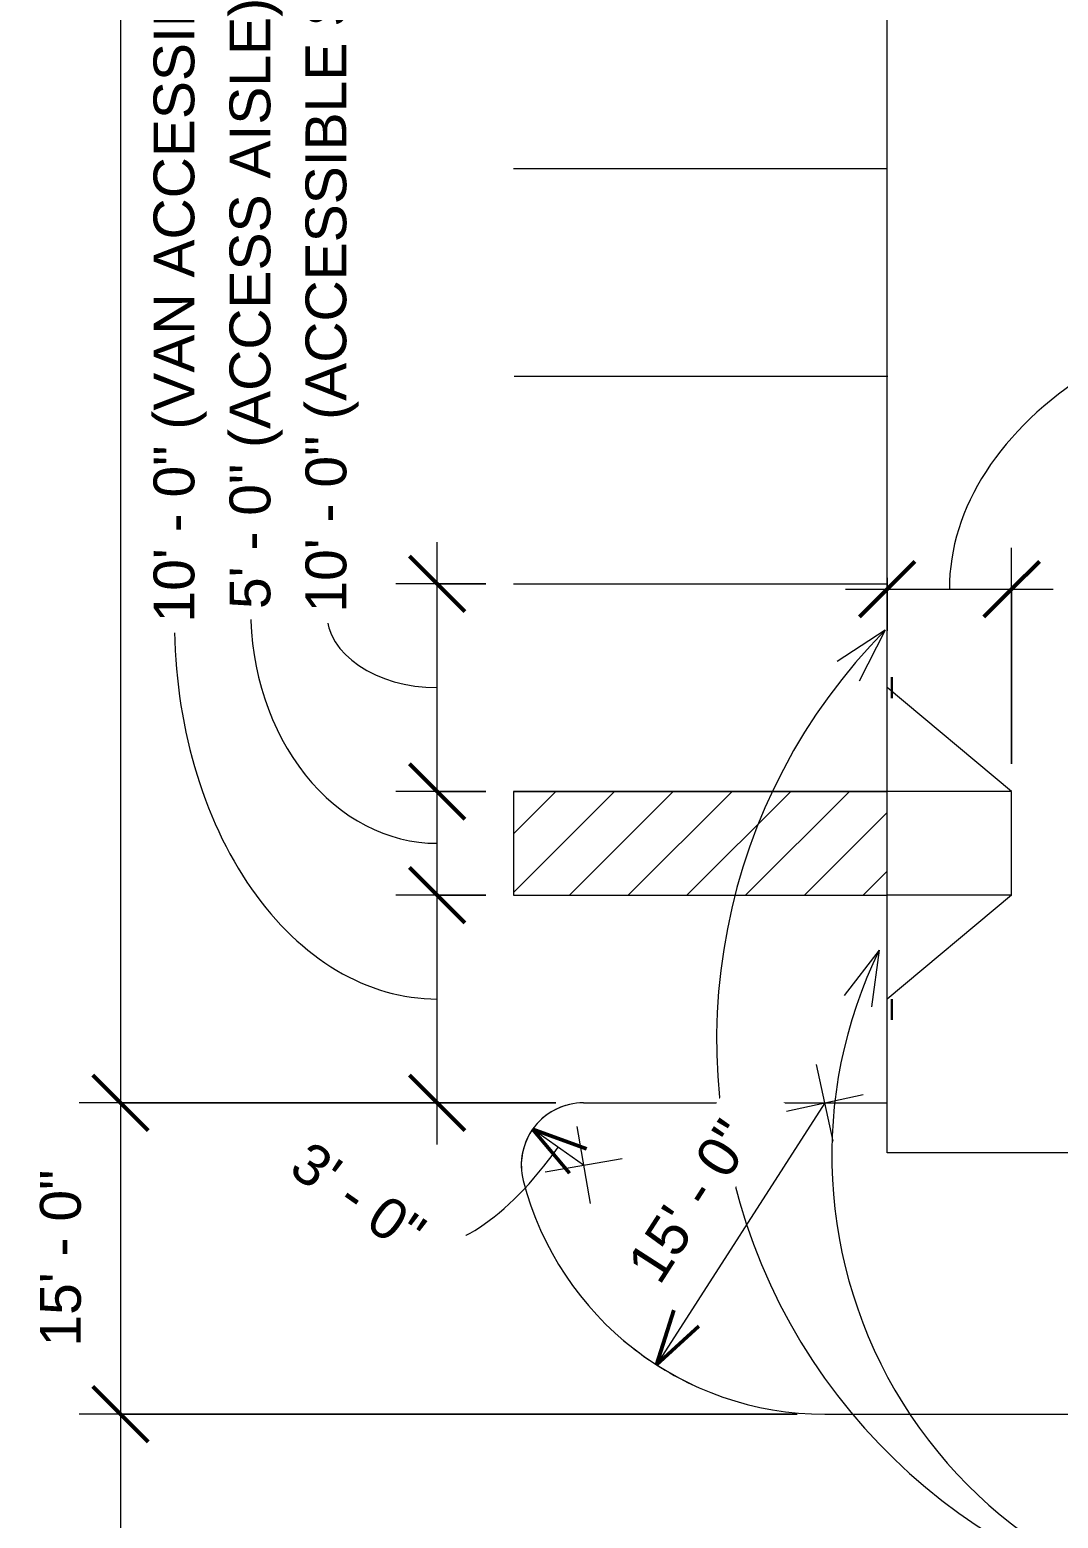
# Model space of a CAD drawing. Header units: inches. Extents: x 20461 to 27285, y -26063 to -19005.
# Drawn here: x 21416 to 22010, y -23163 to -22303 of the extents above; entities that cross this region are included whole.
import ezdxf

# ---------------------------------------------------------------- set-up
doc = ezdxf.new("R2010")
doc.units = ezdxf.units.IN
doc.header["$MEASUREMENT"] = 0
for name, color, linetype, lineweight in [('A-ANNO-DIMS', 211, 'Continuous', 9), ('A-ANNO-DIMS-256', 211, 'Continuous', 9), ('A-DETL', 90, 'Continuous', 9), ('A-DETL-GENF', 92, 'Continuous', 9), ('A-FLOR-OTLN', 90, 'Continuous', 9), ('Conc', 7, 'Continuous', 9), ('EOP-PR', 4, 'Continuous', 9), ('G-ANNO-TEXT', 231, 'Continuous', 9), ('PAINT', 190, 'Continuous', 9)]:
    doc.layers.add(name, color=color, linetype=linetype, lineweight=lineweight)
doc.styles.add('Arial_1', font='arial.ttf', dxfattribs={"height": 23.60479})
doc.dimstyles.new('Arrow_-_3_32__Arial', dxfattribs={"dimscale": 12, "dimtxt": 24, "dimasz": 2.666667, "dimexe": 2, "dimexo": 0, "dimgap": 1.333333, "dimtad": 1, "dimjust": 3, "dimdec": 5, "dimrnd": 0.03125, "dimzin": 1, "dimdsep": 46, "dimlunit": 4, "dimtxsty": 'Arial_1', "dimblk1": 'OPEN30', "dimblk2": 'OPEN30', "dimsah": 1, "dimcen": 0.09, "dimazin": 0, "dimtfac": 1, "dimtdec": 4, "dimtix": 1, "dimtmove": 0, "dimatfit": 2, "dimfxl": 1, "dimtvp": 1, "dimtfill": 1, "dimfrac": 2, "dimtolj": 1, "dimtzin": 0, "dimarcsym": 2})
doc.dimstyles.new('Arrow_-_3_32__Arial_1', dxfattribs={"dimscale": 12, "dimtxt": 24, "dimasz": 2.666667, "dimexe": 2, "dimexo": 0, "dimgap": 1.333333, "dimtad": 1, "dimjust": 3, "dimdec": 5, "dimrnd": 0.03125, "dimzin": 1, "dimdsep": 46, "dimlunit": 4, "dimtxsty": 'Arial_1', "dimblk1": 'OPEN30', "dimblk2": 'OPEN30', "dimsah": 1, "dimcen": 0.09, "dimazin": 0, "dimtfac": 1, "dimtdec": 4, "dimtix": 1, "dimtmove": 0, "dimatfit": 2, "dimfxl": 1, "dimtvp": 1, "dimtfill": 1, "dimfrac": 2, "dimtolj": 1, "dimtzin": 0, "dimarcsym": 2})
doc.dimstyles.new('Linear_-_3_32__Arial', dxfattribs={"dimscale": 12, "dimtxt": 24, "dimasz": 2.666667, "dimexe": 2, "dimexo": 1.333333, "dimgap": 1.333333, "dimtad": 1, "dimdec": 0, "dimzin": 1, "dimdsep": 46, "dimlunit": 4, "dimtxsty": 'Arial_1', "dimblk1": 'OBLIQUE', "dimblk2": 'OBLIQUE', "dimsah": 1, "dimcen": 0.09, "dimdle": 2, "dimazin": 0, "dimtfac": 1, "dimtdec": 4, "dimtix": 1, "dimtmove": 1, "dimatfit": 3, "dimfxl": 1, "dimtvp": 1, "dimtfill": 1, "dimfrac": 2, "dimtolj": 1, "dimtzin": 0, "dimarcsym": 2})
doc.dimstyles.new('Linear_-_3_32__Arial_1', dxfattribs={"dimscale": 12, "dimtxt": 24, "dimasz": 2.666667, "dimexe": 2, "dimexo": 1.333333, "dimgap": 1.333333, "dimtad": 1, "dimdec": 0, "dimzin": 1, "dimdsep": 46, "dimlunit": 4, "dimtxsty": 'Arial_1', "dimblk1": 'OBLIQUE', "dimblk2": 'OBLIQUE', "dimsah": 1, "dimcen": 0.09, "dimdle": 2, "dimazin": 0, "dimtfac": 1, "dimtdec": 4, "dimtix": 1, "dimtmove": 0, "dimatfit": 3, "dimfxl": 1, "dimtvp": 1, "dimtfill": 1, "dimfrac": 2, "dimtolj": 1, "dimtzin": 0, "dimarcsym": 2})

# ---------------------------------------------------------------- blocks, each defined once
blk = doc.blocks.new('DIMBLOCK1-Site Plan - Phase 1')
at = {"layer": 'A-ANNO-DIMS-256', "lineweight": 50}
for p, q in [((21651.22, -22803.09), (21635.22, -22787.09)), ((21651.22, -22803.09), (21667.22, -22819.09)), ((21651.22, -22923.09), (21635.22, -22907.09)), ((21651.22, -22923.09), (21667.22, -22939.09))]:
    blk.add_line(p, q, dxfattribs=at)
at = {"layer": 'A-ANNO-DIMS-256'}
for p, q in [((21679.24, -22803.09), (21627.22, -22803.09)), ((21651.22, -22947.09), (21651.22, -22803.09)), ((21651.22, -22803.09), (21679.24, -22803.09)), ((21719.81, -22923.09), (21627.22, -22923.09)), ((21651.22, -22923.09), (21719.81, -22923.09))]:
    blk.add_line(p, q, dxfattribs=at)
blk.add_ellipse((21651.22, -22645.46), major_axis=(0, 217.62), ratio=0.697751, start_param=1.570796, end_param=3.141593, dxfattribs=at)
at = {"layer": 'A-ANNO-DIMS-256', "color": 0, "insert": (21487.22, -22645.46), "char_height": 23.6048, "width": 498.0185, "attachment_point": 1, "rotation": 90, "line_spacing_factor": 0.938532, "style": 'Arial_1', "bg_fill": 3, "box_fill_scale": 1.25, "bg_fill_color": 0, "bg_fill_transparency": 0}
blk.add_mtext('10\' - 0" (VAN ACCESSIBLE)', dxfattribs=at)
blk = doc.blocks.new('_Oblique')
at = {"color": 0, "linetype": 'ByBlock', "lineweight": -2}
blk.add_line((-0.5, -0.5), (0.5, 0.5), dxfattribs=at)
blk = doc.blocks.new('DIMBLOCK2-Site Plan - Phase 1')
at = {"layer": 'A-ANNO-DIMS-256', "lineweight": 50}
for p, q in [((21651.22, -22743.09), (21635.22, -22727.09)), ((21651.22, -22743.09), (21667.22, -22759.09)), ((21651.22, -22803.09), (21635.22, -22787.09)), ((21651.22, -22803.09), (21667.22, -22819.09))]:
    blk.add_line(p, q, dxfattribs=at)
at = {"layer": 'A-ANNO-DIMS-256'}
for p, q in [((21679.24, -22743.09), (21627.22, -22743.09)), ((21651.22, -22803.09), (21651.22, -22743.09)), ((21651.22, -22743.09), (21679.24, -22743.09)), ((21679.24, -22803.09), (21627.22, -22803.09)), ((21651.22, -22803.09), (21679.24, -22803.09))]:
    blk.add_line(p, q, dxfattribs=at)
blk.add_ellipse((21651.22, -22637.67), major_axis=(0, 135.42), ratio=0.796946, start_param=1.570796, end_param=3.141593, dxfattribs=at)
at = {"layer": 'A-ANNO-DIMS-256', "color": 0, "insert": (21531.15, -22637.67), "char_height": 23.6048, "width": 421.8092, "attachment_point": 1, "rotation": 90, "line_spacing_factor": 0.938532, "style": 'Arial_1', "bg_fill": 3, "box_fill_scale": 1.25, "bg_fill_color": 0, "bg_fill_transparency": 0}
blk.add_mtext('5\' - 0" (ACCESS AISLE)', dxfattribs=at)
blk = doc.blocks.new('DIMBLOCK3-Site Plan - Phase 1')
at = {"layer": 'A-ANNO-DIMS-256'}
for p, q in [((21651.22, -22743.09), (21651.22, -22599.09)), ((21679.24, -22623.09), (21627.22, -22623.09)), ((21651.22, -22623.09), (21679.24, -22623.09)), ((21679.24, -22743.09), (21627.22, -22743.09)), ((21651.22, -22743.09), (21679.24, -22743.09))]:
    blk.add_line(p, q, dxfattribs=at)
at = {"layer": 'A-ANNO-DIMS-256', "lineweight": 50}
for p, q in [((21651.22, -22623.09), (21635.22, -22607.09)), ((21651.22, -22623.09), (21667.22, -22639.09)), ((21651.22, -22743.09), (21635.22, -22727.09)), ((21651.22, -22743.09), (21667.22, -22759.09))]:
    blk.add_line(p, q, dxfattribs=at)
at = {"layer": 'A-ANNO-DIMS-256'}
blk.add_ellipse((21651.22, -22639.74), major_axis=(-63.99, 0), ratio=0.677275, start_param=0, end_param=1.570796, dxfattribs=at)
at = {"layer": 'A-ANNO-DIMS-256', "color": 0, "insert": (21575.07, -22639.74), "char_height": 23.6048, "width": 537.0092, "attachment_point": 1, "rotation": 90, "line_spacing_factor": 0.938532, "style": 'Arial_1', "bg_fill": 3, "box_fill_scale": 1.25, "bg_fill_color": 0, "bg_fill_transparency": 0}
blk.add_mtext('10\' - 0" (ACCESSIBLE STALL)', dxfattribs=at)
blk = doc.blocks.new('DIMBLOCK53-Site Plan - Phase 1')
at = {"layer": 'A-ANNO-DIMS-256', "lineweight": 50}
for p, q in [((21468.22, -19983.1), (21452.22, -19967.1)), ((21468.22, -19983.1), (21484.22, -19999.1)), ((21468.22, -22923.09), (21452.22, -22907.09)), ((21468.22, -22923.09), (21484.22, -22939.09))]:
    blk.add_line(p, q, dxfattribs=at)
at = {"layer": 'A-ANNO-DIMS-256'}
for p, q in [((21715.24, -19983.1), (21444.22, -19983.1)), ((21468.22, -19983.1), (21468.22, -22923.09)), ((21468.22, -19983.1), (21715.24, -19983.1)), ((21719.81, -22923.09), (21444.22, -22923.09)), ((21468.22, -22923.09), (21719.81, -22923.09))]:
    blk.add_line(p, q, dxfattribs=at)
at = {"layer": 'A-ANNO-DIMS-256', "color": 0, "insert": (21421.6, -21513.09), "char_height": 23.605, "width": 144, "attachment_point": 1, "rotation": 90, "line_spacing_factor": 0.938532, "style": 'Arial_1', "bg_fill": 3, "box_fill_scale": 1.25, "bg_fill_color": 0, "bg_fill_transparency": 0}
blk.add_mtext('245\' - 0"', dxfattribs=at)
blk = doc.blocks.new('DIMBLOCK54-Site Plan - Phase 1')
at = {"layer": 'A-ANNO-DIMS-256', "lineweight": 50}
for p, q in [((21468.22, -22923.09), (21452.22, -22907.09)), ((21468.22, -22923.09), (21484.22, -22939.09)), ((21468.22, -23103.09), (21452.22, -23087.09)), ((21468.22, -23103.09), (21484.22, -23119.09))]:
    blk.add_line(p, q, dxfattribs=at)
at = {"layer": 'A-ANNO-DIMS-256'}
for p, q in [((21719.81, -22923.09), (21444.22, -22923.09)), ((21468.22, -22923.09), (21468.22, -23103.09)), ((21468.22, -22923.09), (21719.81, -22923.09)), ((21859.24, -23103.09), (21444.22, -23103.09)), ((21468.22, -23103.09), (21859.24, -23103.09))]:
    blk.add_line(p, q, dxfattribs=at)
at = {"layer": 'A-ANNO-DIMS-256', "color": 0, "insert": (21421.6, -23064.04), "char_height": 23.605, "width": 122.2892, "attachment_point": 1, "rotation": 90, "line_spacing_factor": 0.938532, "style": 'Arial_1', "bg_fill": 3, "box_fill_scale": 1.25, "bg_fill_color": 0, "bg_fill_transparency": 0}
blk.add_mtext('15\' - 0"', dxfattribs=at)
blk = doc.blocks.new('DIMBLOCK55-Site Plan - Phase 1')
at = {"layer": 'A-ANNO-DIMS-256', "lineweight": 50}
for p, q in [((21468.22, -23103.09), (21452.22, -23087.09)), ((21468.22, -23103.09), (21484.22, -23119.09)), ((21468.22, -23391.09), (21452.22, -23375.09)), ((21468.22, -23391.09), (21484.22, -23407.09))]:
    blk.add_line(p, q, dxfattribs=at)
at = {"layer": 'A-ANNO-DIMS-256'}
for p, q in [((21859.24, -23103.09), (21444.22, -23103.09)), ((21468.22, -23103.09), (21468.22, -23415.09)), ((21468.22, -23103.09), (21859.24, -23103.09)), ((21474.85, -23391.09), (21444.22, -23391.09)), ((21468.22, -23391.09), (21474.85, -23391.09))]:
    blk.add_line(p, q, dxfattribs=at)
at = {"layer": 'A-ANNO-DIMS-256', "color": 0, "insert": (21421.6, -23298.04), "char_height": 23.605, "width": 122.2892, "attachment_point": 1, "rotation": 90, "line_spacing_factor": 0.938532, "style": 'Arial_1', "bg_fill": 3, "box_fill_scale": 1.25, "bg_fill_color": 0, "bg_fill_transparency": 0}
blk.add_mtext('24\' - 0"', dxfattribs=at)
blk = doc.blocks.new('DIMBLOCK61-Site Plan - Phase 1')
at = {"layer": 'A-ANNO-DIMS-256'}
for p, q in [((21880.05, -22945.2), (21870.43, -22900.98)), ((21853.12, -22927.9), (21897.35, -22918.28)), ((21875.24, -22923.09), (21777.92, -23074.51))]:
    blk.add_line(p, q, dxfattribs=at)
at = {"layer": 'A-ANNO-DIMS-256', "lineweight": 50}
for q in [(21788.01, -23042.96), (21802.43, -23052.23)]:
    blk.add_line((21777.92, -23074.51), q, dxfattribs=at)
at = {"layer": 'A-ANNO-DIMS-256'}
blk.add_arc((21875.24, -22923.09), 180, 229.63369, 244.91256, dxfattribs=at)
at = {"layer": 'A-ANNO-DIMS-256', "color": 0, "insert": (21759.81, -23016.46), "char_height": 23.605, "width": 122.2892, "attachment_point": 1, "rotation": 57.27312, "line_spacing_factor": 0.938532, "style": 'Arial_1', "bg_fill": 3, "box_fill_scale": 1.25, "bg_fill_color": 0, "bg_fill_transparency": 0}
blk.add_mtext('15\' - 0"', dxfattribs=at)
blk = doc.blocks.new('_Open30')
at = {"color": 0, "linetype": 'ByBlock', "lineweight": -2}
for p, q in [((-1, 0.268), (0, 0)), ((0, 0), (-1, -0.268)), ((0, 0), (-1, 0))]:
    blk.add_line(p, q, dxfattribs=at)
blk = doc.blocks.new('DIMBLOCK83-Site Plan - Phase 1')
at = {"layer": 'A-ANNO-DIMS-256'}
for p, q in [((21983.24, -22727.09), (21983.24, -22602.19)), ((21911.24, -22619.56), (21911.24, -22650.19)), ((21911.24, -22626.19), (21911.24, -22619.56)), ((21887.24, -22626.19), (22007.24, -22626.19)), ((21983.24, -22626.19), (21983.24, -22727.09))]:
    blk.add_line(p, q, dxfattribs=at)
at = {"layer": 'A-ANNO-DIMS-256', "lineweight": 50}
for p, q in [((21911.24, -22626.19), (21927.24, -22610.19)), ((21983.24, -22626.19), (21999.24, -22610.19)), ((21911.24, -22626.19), (21895.24, -22642.19)), ((21983.24, -22626.19), (21967.24, -22642.19))]:
    blk.add_line(p, q, dxfattribs=at)
at = {"layer": 'A-ANNO-DIMS-256'}
blk.add_ellipse((22225.66, -22626.19), major_axis=(278.43, 0), ratio=0.63887, start_param=1.570796, end_param=3.141593, dxfattribs=at)
at = {"layer": 'A-ANNO-DIMS-256', "color": 0, "insert": (22113.97, -22454.61), "char_height": 23.6048, "width": 368.64, "attachment_point": 1, "line_spacing_factor": 0.938532, "style": 'Arial_1', "bg_fill": 3, "box_fill_scale": 1.25, "bg_fill_color": 0, "bg_fill_transparency": 0}
blk.add_mtext('(1:12 RAMP SLOPE)', dxfattribs=at)
at = {"layer": 'A-ANNO-DIMS-256', "color": 0, "insert": (22225.66, -22417.69), "char_height": 23.605, "width": 100.5785, "attachment_point": 1, "line_spacing_factor": 0.938532, "style": 'Arial_1', "bg_fill": 3, "box_fill_scale": 1.25, "bg_fill_color": 0, "bg_fill_transparency": 0}
blk.add_mtext('6\' - 0"', dxfattribs=at)
blk = doc.blocks.new('DIMBLOCK85-Site Plan - Phase 1')
at = {"layer": 'A-ANNO-DIMS-256'}
for p, q in [((21735.81, -22959.09), (21706.35, -22938.39)), ((21731.91, -22936.8), (21739.7, -22981.37)), ((21713.52, -22962.98), (21758.1, -22955.19))]:
    blk.add_line(p, q, dxfattribs=at)
at = {"layer": 'A-ANNO-DIMS-256', "lineweight": 50}
for q in [(21737.46, -22949.77), (21727.61, -22963.8)]:
    blk.add_line((21706.35, -22938.39), q, dxfattribs=at)
at = {"layer": 'A-ANNO-DIMS-256'}
blk.add_arc((21735.81, -22959.09), 36, 106.71956, 183.11393, dxfattribs=at)
blk.add_ellipse((21691.66, -22928.08), major_axis=(52.05, 74.1), ratio=0.396981, start_param=3.141593, end_param=4.712389, dxfattribs=at)
at = {"layer": 'A-ANNO-DIMS-256', "color": 0, "insert": (21578.02, -22944.05), "char_height": 23.605, "width": 100.5785, "attachment_point": 1, "rotation": 324.91674, "line_spacing_factor": 0.938532, "style": 'Arial_1', "bg_fill": 3, "box_fill_scale": 1.25, "bg_fill_color": 0, "bg_fill_transparency": 0}
blk.add_mtext('3\' - 0"', dxfattribs=at)

msp = doc.modelspace()

# ---------------------------------------------------------------- hatches: boundary and pattern name
at = {"layer": 'A-DETL-GENF'}
h = msp.add_hatch(dxfattribs=at)
h.set_pattern_fill('FP_11', color=9, style=0, pattern_type=2)
h.set_pattern_definition([(45, (0, 0), (-16.970563, 16.970563), [])])
h.paths.add_polyline_path([(21911.235225, -22803.085554), (21911.235225, -22743.085554), (21695.235225, -22743.085554), (21695.235225, -22803.085554), (21901.286247, -22803.085554)], flags=0)

# ---------------------------------------------------------------- linework, layer by layer
at = {"layer": 'A-DETL'}
for p, q in [((21913.735225, -22689.085554), (21913.735225, -22677.085554)), ((21914.235225, -22677.085554), (21914.235225, -22689.085554)), ((21913.735225, -22875.085554), (21913.735225, -22863.085554)), ((21914.235225, -22863.085554), (21914.235225, -22875.085554))]:
    msp.add_line(p, q, dxfattribs=at)
at = {"layer": 'A-FLOR-OTLN'}
for p, q in [((21983.235225, -22743.087163), (21911.235225, -22683.087163)), ((21983.235225, -22743.087163), (21911.235225, -22743.087163)), ((21983.235225, -22803.083944), (21983.235225, -22743.087163)), ((21983.235225, -22803.083944), (21911.235225, -22863.083944)), ((21983.235225, -22803.083944), (21911.235225, -22803.083944))]:
    msp.add_line(p, q, dxfattribs=at)
at = {"layer": 'Conc'}
for p, q in [((21911.235225, -22743.085554), (21911.235225, -19989.335554)), ((21911.235225, -22803.085554), (21911.235225, -22743.085554)), ((21911.235225, -22952.067479), (21911.235225, -22803.085554)), ((26285.490625, -22952.067479), (21911.235225, -22952.067479))]:
    msp.add_line(p, q, dxfattribs=at)
at = {"layer": 'EOP-PR'}
for p, q in [((21735.807825, -22923.085554), (21911.235225, -22923.085554)), ((21875.235225, -23103.085554), (23200.60772, -23103.085554))]:
    msp.add_line(p, q, dxfattribs=at)
for centre, radius, start, end in [((21735.807825, -22959.085554), 36, 90, 194.477512186), ((21875.235225, -22923.085554), 180, 194.477512186, 270)]:
    msp.add_arc(centre, radius, start, end, dxfattribs=at)
at = {"layer": 'G-ANNO-TEXT', "color": 145}
for p, q in [((21910.15799, -22649.917317), (21882.377428, -22667.966149)), ((21910.15799, -22649.917317), (21895.123733, -22679.438344)), ((21906.66625, -22834.845927), (21886.43643, -22861.080909)), ((21906.66625, -22834.845927), (21902.264203, -22867.680998))]:
    msp.add_line(p, q, dxfattribs=at)
at = {"layer": 'PAINT'}
for p, q in [((21695.235225, -22383.085554), (21911.235225, -22383.085554)), ((21695.674695, -22503.087163), (21911.674695, -22503.087163)), ((21695.235225, -22623.085554), (21911.235225, -22623.085554)), ((21695.235225, -22743.085554), (21911.235225, -22743.085554)), ((21911.235225, -22743.085554), (21695.235225, -22743.085554)), ((21695.235225, -22743.085554), (21695.235225, -22803.085554)), ((21911.235225, -22803.085554), (21911.235225, -22743.085554)), ((21695.235225, -22803.085554), (21911.235225, -22803.085554)), ((21695.235225, -22803.085554), (21911.235225, -22803.085554))]:
    msp.add_line(p, q, dxfattribs=at)

# ---------------------------------------------------------------- next in the draw order: dimensions: what is measured, and where the dimension line sits
at = {"layer": 'A-ANNO-DIMS'}
dim = msp.add_linear_dim(base=(21651.224704, -22803.085554), p1=(21735.807825, -22923.085554), p2=(21695.235225, -22803.085554), angle=90, dimstyle='Linear_-_3_32__Arial', override={"dimpost": '<>(VAN ACCESSIBLE)', "dimfxl": 126.673343}, dxfattribs=at)
dim.commit()
dim.dimension.update_dxf_attribs({"geometry": 'DIMBLOCK1-Site Plan - Phase 1', "text_midpoint": (21502.955067, -22396.452206), "dimtype": 160, "text_rotation": 90})

# ---------------------------------------------------------------- next in the draw order: dimensions: what is measured, and where the dimension line sits
dim = msp.add_linear_dim(base=(21651.224704, -22743.085554), p1=(21695.235225, -22803.085554), p2=(21695.235225, -22743.085554), angle=90, dimstyle='Linear_-_3_32__Arial', override={"dimpost": '<>(ACCESS AISLE)', "dimfxl": 60}, dxfattribs=at)
dim.commit()
dim.dimension.update_dxf_attribs({"geometry": 'DIMBLOCK2-Site Plan - Phase 1', "text_midpoint": (21546.881933, -22426.763084), "dimtype": 160, "text_rotation": 90})

# ---------------------------------------------------------------- next in the draw order: dimensions: what is measured, and where the dimension line sits
dim = msp.add_linear_dim(base=(21651.224704, -22623.085554), p1=(21695.235225, -22743.085554), p2=(21695.235225, -22623.085554), angle=90, dimstyle='Linear_-_3_32__Arial', override={"dimpost": '<>(ACCESSIBLE STALL)', "dimfxl": 120}, dxfattribs=at)
dim.commit()
dim.dimension.update_dxf_attribs({"geometry": 'DIMBLOCK3-Site Plan - Phase 1', "text_midpoint": (21590.8088, -22371.239542), "dimtype": 160, "text_rotation": 90})

# ---------------------------------------------------------------- next in the draw order: dimensions: what is measured, and where the dimension line sits
dim = msp.add_linear_dim(base=(21468.22283, -22923.085554), p1=(21731.235225, -19983.100554), p2=(21735.807825, -22923.085554), angle=90, dimstyle='Linear_-_3_32__Arial_1', override={"dimpost": '<>', "dimfxl": 2939.988556}, dxfattribs=at)
dim.commit()
dim.dimension.update_dxf_attribs({"geometry": 'DIMBLOCK53-Site Plan - Phase 1', "text_midpoint": (21440.170862, -21453.093054)})

# ---------------------------------------------------------------- next in the draw order: dimensions: what is measured, and where the dimension line sits
dim = msp.add_linear_dim(base=(21468.22283, -23103.085554), p1=(21735.807825, -22923.085554), p2=(21875.235225, -23103.085554), angle=90, dimstyle='Linear_-_3_32__Arial_1', override={"dimpost": '<>', "dimfxl": 227.683992}, dxfattribs=at)
dim.commit()
dim.dimension.update_dxf_attribs({"geometry": 'DIMBLOCK54-Site Plan - Phase 1', "text_midpoint": (21440.170862, -23013.085554)})

# ---------------------------------------------------------------- next in the draw order: dimensions: what is measured, and where the dimension line sits
dim = msp.add_linear_dim(base=(21468.22283, -23391.085554), p1=(21875.235225, -23103.085554), p2=(21490.850247, -23391.085554), angle=90, dimstyle='Linear_-_3_32__Arial_1', override={"dimpost": '<>', "dimfxl": 480.308038}, dxfattribs=at)
dim.commit()
dim.dimension.update_dxf_attribs({"geometry": 'DIMBLOCK55-Site Plan - Phase 1', "text_midpoint": (21440.170862, -23247.085554)})

# ---------------------------------------------------------------- next in the draw order: linework, layer by layer
at = {"layer": 'G-ANNO-TEXT', "color": 145}
for centre, radius, start in [((22149.550479, -22886.906582), 336.857055, 135.289040178), ((22149.550479, -22953.462583), 270.301054, 153.970640794)]:
    msp.add_arc(centre, radius, start, 270, dxfattribs=at)

# ---------------------------------------------------------------- next in the draw order: dimensions: what is measured, and where the dimension line sits
at = {"layer": 'A-ANNO-DIMS'}
dim = msp.add_linear_dim(base=(21983.235225, -22626.187818), p1=(21911.235225, -22603.560401), p2=(21983.235225, -22743.087163), text='<>\\X(1:12 RAMP SLOPE)', dimstyle='Linear_-_3_32__Arial', override={"dimpost": '<>', "dimfxl": 157.008654}, dxfattribs=at)
dim.commit()
dim.dimension.update_dxf_attribs({"geometry": 'DIMBLOCK83-Site Plan - Phase 1', "text_midpoint": (22225.661091, -22449.162741), "dimtype": 160})
dim = msp.add_radius_dim(center=(21875.235225, -22923.085554), mpoint=(21777.920928, -23074.511865), dimstyle='Arrow_-_3_32__Arial_1', override={"dimpost": '<>'}, dxfattribs=at)
dim.commit()
dim.dimension.update_dxf_attribs({"geometry": 'DIMBLOCK61-Site Plan - Phase 1', "text_midpoint": (21811.629314, -22970.172717)})

# ---------------------------------------------------------------- next in the draw order: dimensions: what is measured, and where the dimension line sits
dim = msp.add_radius_dim(center=(21735.807825, -22959.085554), mpoint=(21706.348387, -22938.393973), dimstyle='Arrow_-_3_32__Arial', override={"dimpost": '<>'}, dxfattribs=at)
dim.commit()
dim.dimension.update_dxf_attribs({"geometry": 'DIMBLOCK85-Site Plan - Phase 1', "text_midpoint": (21737.206055, -22925.777752)})

doc.saveas('drawing.dxf')
